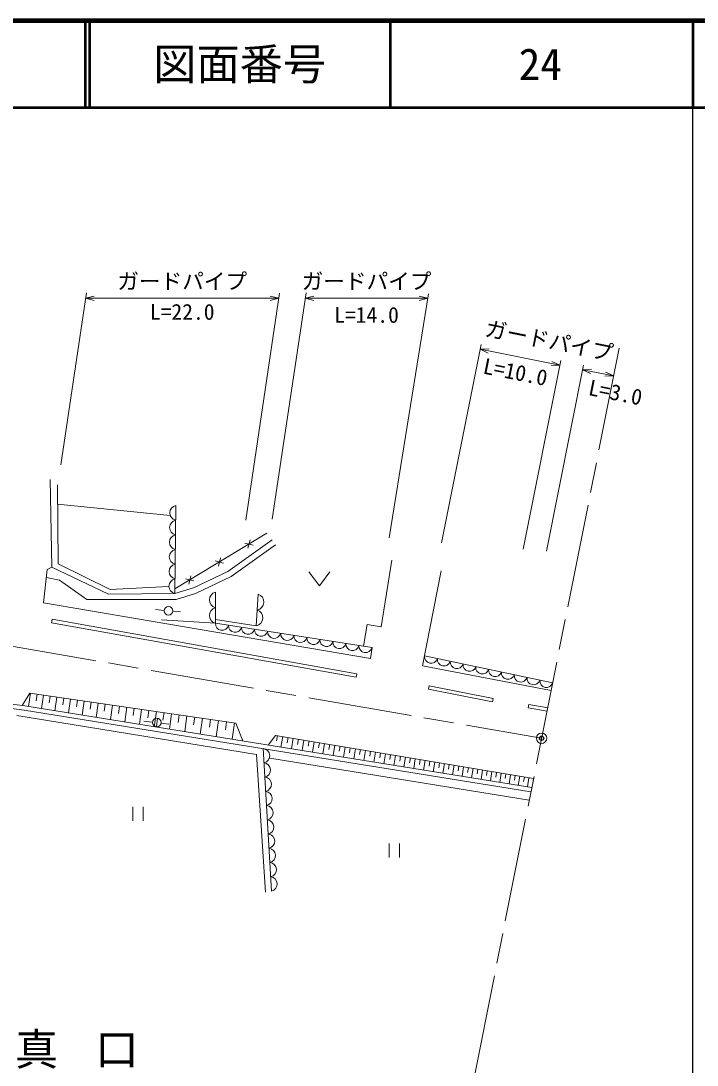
# Model space of a CAD drawing. Units: millimetres, scale not verified. Extents: x 40000 to 680000, y 20000 to 380000.
# Drawn here: x 501324 to 579500, y 259280 to 380000 of the extents above; entities that cross this region are included whole.
import ezdxf
from ezdxf.enums import TextEntityAlignment as Align

# ---------------------------------------------------------------- set-up
doc = ezdxf.new("R2010")
doc.units = ezdxf.units.MM
doc.header["$LTSCALE"] = 1000
doc.header["$PDMODE"] = 32
doc.header["$PDSIZE"] = 500
doc.linetypes.add('CHAIN', pattern=[18.5, 12, -1.5, 3.5, -1.5])
for name, color, linetype, lineweight in [('M-BGD', 7, 'Continuous', 13), ('M-BGD-HTXT', 7, 'Continuous', 13), ('M-BMK', 2, 'CHAIN', 13), ('M-BMK-SRVR', 3, 'Continuous', 13), ('M-STR-HTXT', 7, 'Continuous', 13), ('M-TTL', 2, 'Continuous', 140), ('M-TTL-BAND', 7, 'Continuous', 25), ('M-TTL-LINE', 7, 'Continuous', 50), ('M-TTL-TXT', 7, 'Continuous', 13)]:
    doc.layers.add(name, color=color, linetype=linetype, lineweight=lineweight)
doc.layers.add('M-OTRS', color=6, linetype='Continuous')
doc.styles.add('ＭＳ ゴシック', font='')
doc.styles.get('ＭＳ ゴシック').set_extended_font_data('MS Gothic')

msp = doc.modelspace()

# ---------------------------------------------------------------- linework, layer by layer
at = {"layer": 'M-BGD'}
for p, q in [((504915, 316861), (504706, 326993)), ((505550, 326364), (505631, 317225)), ((505570, 324127), (518572, 322835)), ((519242, 323966), (519133, 313789)), ((519139, 314335), (529775, 320779)), ((527811, 320002), (527573, 319031)), ((527206, 319636), (528177, 319397)), ((523785, 317563), (524756, 317324)), ((524390, 317929), (524151, 316958)), ((542978, 309963), (544203, 317672)), ((503944, 312715), (504371, 316579)), ((504371, 316579), (504915, 316861)), ((511446, 313727), (504915, 316861)), ((505631, 317225), (511640, 314268)), ((534627, 316292), (535827, 314692)), ((535827, 314692), (537027, 316292)), ((547772, 305452), (549917, 316420)), ((504267, 315639), (505806, 315335)), ((505806, 315335), (508932, 313118)), ((520364, 315490), (521335, 315252)), ((520969, 315857), (520730, 314885)), ((511640, 314268), (518408, 314627)), ((541755, 306306), (503944, 312715)), ((508932, 313118), (519277, 313101)), ((519133, 313789), (511446, 313727)), ((528525, 310053), (528767, 313737)), ((517885, 311840), (516877, 311936)), ((518881, 311759), (519784, 311673)), ((504859, 310425), (504929, 310819)), ((504859, 310425), (540094, 304131)), ((504929, 310819), (540164, 304524)), ((523812, 310368), (517584, 310744)), ((528525, 310053), (523812, 310805)), ((540932, 307699), (541346, 310205)), ((541346, 310205), (542978, 309963)), ((541755, 306306), (541919, 307545)), ((562624, 302588), (547772, 305452)), ((547995, 306592), (562801, 303481)), ((540094, 304131), (540164, 304524)), ((548461, 302737), (548538, 303130)), ((548538, 303130), (555920, 301676)), ((501470, 300865), (502360, 302273)), ((502429, 302263), (502210, 300745)), ((502360, 302273), (526186, 298824)), ((503188, 302153), (503078, 301394)), ((503947, 302043), (503724, 300501)), ((504718, 301932), (504606, 301161)), ((505489, 301820), (505262, 300254)), ((548461, 302737), (555843, 301284)), ((506272, 301707), (506159, 300923)), ((507056, 301593), (506825, 300002)), ((507851, 301478), (507736, 300682)), ((508647, 301363), (508413, 299746)), ((509456, 301246), (509339, 300437)), ((510264, 301129), (510027, 299486)), ((511086, 301010), (510967, 300188)), ((511907, 300891), (511666, 299222)), ((512742, 300770), (512621, 299936)), ((513577, 300649), (513331, 298953)), ((555843, 301284), (555920, 301676)), ((559978, 300582), (560047, 300976)), ((560047, 300976), (562228, 300596)), ((500841, 299713), (528548, 295177)), ((514425, 300527), (514302, 299679)), ((515273, 300404), (515023, 298681)), ((516134, 300279), (516009, 299418)), ((516996, 300154), (516742, 298404)), ((517871, 300028), (517744, 299152)), ((518746, 299901), (518489, 298122)), ((519636, 299772), (519507, 298883)), ((520525, 299644), (520263, 297836)), ((521429, 299513), (521298, 298609)), ((559978, 300582), (562149, 300204)), ((516550, 298931), (515545, 299052)), ((516988, 298391), (517108, 299384)), ((517544, 298823), (518443, 298714)), ((522332, 299382), (522066, 297546)), ((523250, 299249), (523117, 298331)), ((524168, 299116), (523898, 297251)), ((525101, 298981), (524966, 298048)), ((526034, 298846), (525759, 296951)), ((526186, 298824), (526986, 296753)), ((529906, 296282), (530769, 297402)), ((530769, 297402), (560597, 292403)), ((530978, 297367), (530874, 296751)), ((531594, 297264), (531389, 296042)), ((532205, 297161), (532103, 296551)), ((532816, 297059), (532612, 295845)), ((530311, 279407), (529349, 295865)), ((533423, 296957), (533321, 296350)), ((534030, 296855), (533828, 295648)), ((534634, 296754), (534533, 296151)), ((535238, 296653), (535036, 295453)), ((535838, 296553), (535737, 295953)), ((536438, 296452), (536238, 295259)), ((537034, 296352), (536934, 295756)), ((537631, 296252), (537432, 295066)), ((538224, 296153), (538124, 295560)), ((538816, 296053), (538619, 294875)), ((539406, 295955), (539307, 295365)), ((539995, 295856), (539799, 294684)), ((528548, 295177), (529602, 279257)), ((530115, 294753), (560103, 289919)), ((540581, 295758), (540483, 295172)), ((541167, 295659), (540972, 294495)), ((541750, 295562), (541652, 294979)), ((542332, 295464), (542138, 294306)), ((542911, 295367), (542814, 294788)), ((543490, 295270), (543297, 294119)), ((544065, 295174), (543969, 294598)), ((544641, 295077), (544449, 293933)), ((545213, 294981), (545117, 294409)), ((545785, 294885), (545595, 293748)), ((546354, 294790), (546259, 294221)), ((546923, 294695), (546733, 293564)), ((547488, 294600), (547393, 294035)), ((548053, 294505), (547865, 293381)), ((548615, 294411), (548521, 293849)), ((549177, 294317), (548990, 293200)), ((549736, 294223), (549642, 293665)), ((550295, 294130), (550108, 293019)), ((550850, 294037), (550757, 293481)), ((551405, 293944), (551220, 292839)), ((551957, 293851), (551865, 293299)), ((552509, 293759), (552325, 292661)), ((553058, 293667), (552966, 293118)), ((553607, 293575), (553424, 292484)), ((554152, 293483), (554061, 292938)), ((554698, 293392), (554516, 292307)), ((555240, 293301), (555149, 292759)), ((555782, 293210), (555602, 292132)), ((556321, 293120), (556231, 292581)), ((556860, 293029), (556681, 291958)), ((557396, 292940), (557306, 292404)), ((557932, 292850), (557753, 291784)), ((558465, 292760), (558375, 292228)), ((558997, 292671), (558820, 291612)), ((559527, 292582), (559438, 292053)), ((560056, 292494), (559880, 291441)), ((560583, 292405), (560494, 291879)), ((514268, 289126), (514268, 287526)), ((515468, 287526), (515468, 289126)), ((543893, 284894), (543893, 283294)), ((545093, 283294), (545093, 284894))]:
    msp.add_line(p, q, dxfattribs=at)
for points in [[(519133, 313789), (521271, 314440), (525267, 316356), (530356, 320015)], [(519277, 313101), (521526, 313786), (525625, 315752), (530764, 319447)], [(523812, 313955), (523812, 310368), (541919, 307545)], [(463098, 296414), (468235, 298601), (473784, 300467), (479783, 301586), (482711, 301895), (486709, 302210), (491192, 302161), (492458, 302161), (496820, 301467), (501762, 300827), (560390, 291359)], [(462998, 295828), (468413, 298134), (473910, 299982), (479856, 301091), (482757, 301397), (486726, 301710), (491190, 301661), (492419, 301661), (496748, 300972), (501690, 300332), (560292, 290868)]]:
    msp.add_lwpolyline(points, dxfattribs=at)
for centre in [(518384, 311810), (517048, 298887)]:
    msp.add_circle(centre, 500, dxfattribs=at)
for centre, radius, start, end in [((519397, 323116), 864, 100.31805, 258.45423), ((519379, 321420), 864, 100.31805, 258.45423), ((519361, 319724), 864, 100.31805, 258.45423), ((519342, 318028), 864, 100.31805, 258.45423), ((519324, 316332), 864, 100.31805, 258.45423), ((519306, 314635), 864, 100.31805, 258.45423), ((524036, 313058), 924, 104.03692, 255.96308), ((528449, 312833), 958, 281.86947, 70.60246), ((524036, 311265), 924, 104.03692, 255.96308), ((528328, 310991), 958, 281.86947, 70.60246), ((524576, 310316), 766, 176.11221, 346.16507), ((526085, 310081), 766, 176.11221, 346.16507), ((527594, 309846), 766, 176.11221, 346.16507), ((529103, 309611), 766, 176.11221, 346.16507), ((530612, 309375), 766, 176.11221, 346.16507), ((532121, 309140), 766, 176.11221, 346.16507), ((533630, 308905), 766, 176.11221, 346.16507), ((535139, 308670), 766, 176.11221, 346.16507), ((536648, 308434), 766, 176.11221, 346.16507), ((538157, 308199), 766, 176.11221, 346.16507), ((539665, 307964), 766, 176.11221, 346.16507), ((541174, 307729), 766, 176.11221, 346.16507), ((548747, 306494), 759, 172.57795, 343.69396), ((550228, 306183), 759, 172.57795, 343.69396), ((551709, 305872), 759, 172.57795, 343.69396), ((553189, 305561), 759, 172.57795, 343.69396), ((554670, 305250), 759, 172.57795, 343.69396), ((556151, 304939), 759, 172.57795, 343.69396), ((557631, 304628), 759, 172.57795, 343.69396), ((559112, 304317), 759, 172.57795, 343.69396), ((560593, 304006), 759, 172.57795, 343.69396), ((562073, 303695), 759, 172.57795, 343.69396), ((529262, 295034), 835, 282.66914, 84.02115), ((529358, 293389), 835, 282.66914, 84.02115), ((529454, 291743), 835, 282.66914, 84.02115), ((529550, 290097), 835, 282.66914, 84.02115), ((529646, 288451), 835, 282.66914, 84.02115), ((529743, 286805), 835, 282.66914, 84.02115), ((529839, 285160), 835, 282.66914, 84.02115), ((529935, 283514), 835, 282.66914, 84.02115), ((530031, 281868), 835, 282.66914, 84.02115), ((530127, 280222), 835, 282.66914, 84.02115)]:
    msp.add_arc(centre, radius, start, end, dxfattribs=at)
at = {"layer": 'M-BMK'}
for p, q in [((570497, 342163), (553243, 255436)), ((498153, 308088), (561525, 297068))]:
    msp.add_line(p, q, dxfattribs=at)
at = {"layer": 'M-BMK-SRVR'}
msp.add_circle((561525, 297068), 600, dxfattribs=at)
at = {"layer": 'M-OTRS'}
msp.add_point((561525, 297068), dxfattribs=at)
at = {"layer": 'M-STR-HTXT'}
for p, q in [((505932, 328693), (508891, 348547)), ((508799, 347933), (509799, 348183)), ((508799, 347933), (531143, 347933)), ((508799, 347933), (509799, 347683)), ((527319, 322275), (531232, 348532)), ((531143, 347933), (530143, 348183)), ((531143, 347933), (530143, 347683)), ((530387, 322379), (534288, 348550)), ((534196, 347933), (535196, 348183)), ((534196, 347933), (548367, 347933)), ((534196, 347933), (535196, 347683)), ((543911, 320219), (548452, 348460)), ((548367, 347933), (547367, 348183)), ((548367, 347933), (547367, 347683)), ((554521, 342572), (549961, 319652)), ((554414, 342035), (555443, 342085)), ((563639, 340199), (554414, 342035)), ((554414, 342035), (555346, 341594)), ((563746, 340736), (559405, 318920)), ((563639, 340199), (562707, 340640)), ((566365, 340215), (562084, 318701)), ((563639, 340199), (562609, 340149)), ((566258, 339678), (567287, 339728)), ((569860, 338962), (566258, 339678)), ((566258, 339678), (567190, 339238)), ((569860, 338962), (568928, 339402)), ((569860, 338962), (568830, 338912))]:
    msp.add_line(p, q, dxfattribs=at)
at = {"layer": 'M-TTL'}
msp.add_line((680000, 380000), (40000, 380000), dxfattribs=at)
at = {"layer": 'M-TTL-BAND'}
msp.add_line((579000, 20000), (579000, 370000), dxfattribs=at)
at = {"layer": 'M-TTL-LINE'}
for p, q in [((508747, 380000), (508747, 370000)), ((509247, 380000), (509247, 370000)), ((543997, 380000), (543997, 370000)), ((579000, 380000), (579000, 370000)), ((40000, 370000), (680000, 370000))]:
    msp.add_line(p, q, dxfattribs=at)

# ---------------------------------------------------------------- texts
at = {"layer": 'M-BGD-HTXT', "insert": (508380, 260908), "char_height": 3666, "attachment_point": 5, "style": 'ＭＳ ゴシック'}
msp.add_mtext('\\T1.24;真\\~口', dxfattribs=at)
at = {"layer": 'M-STR-HTXT', "style": 'ＭＳ ゴシック'}
for s, p in [('ガードパイプ', (519971, 348433)), ('ガードパイプ', (541281, 348433)), ('L=22.0', (519971, 344897)), ('L=14.0', (541281, 344545))]:
    msp.add_text(s, height=1833, dxfattribs=at).set_placement(p, align=Align.BOTTOM_CENTER)
for s, p in [('ガードパイプ', (562101, 341598)), ('L=10.0', (558214, 337978))]:
    msp.add_text(s, height=1833, rotation=348.748, dxfattribs=at).set_placement(p, align=Align.BOTTOM_CENTER)
msp.add_text('L=3.0', height=1833, rotation=348.748, dxfattribs=at).set_placement((566723, 336218), align=Align.BOTTOM_LEFT)
at = {"layer": 'M-TTL-TXT', "style": 'ＭＳ ゴシック'}
for s, p in [('図面番号', (526622, 375000)), ('24', (561372, 375000))]:
    msp.add_text(s, height=3666, dxfattribs=at).set_placement(p, align=Align.MIDDLE_CENTER)

doc.saveas('drawing.dxf')
